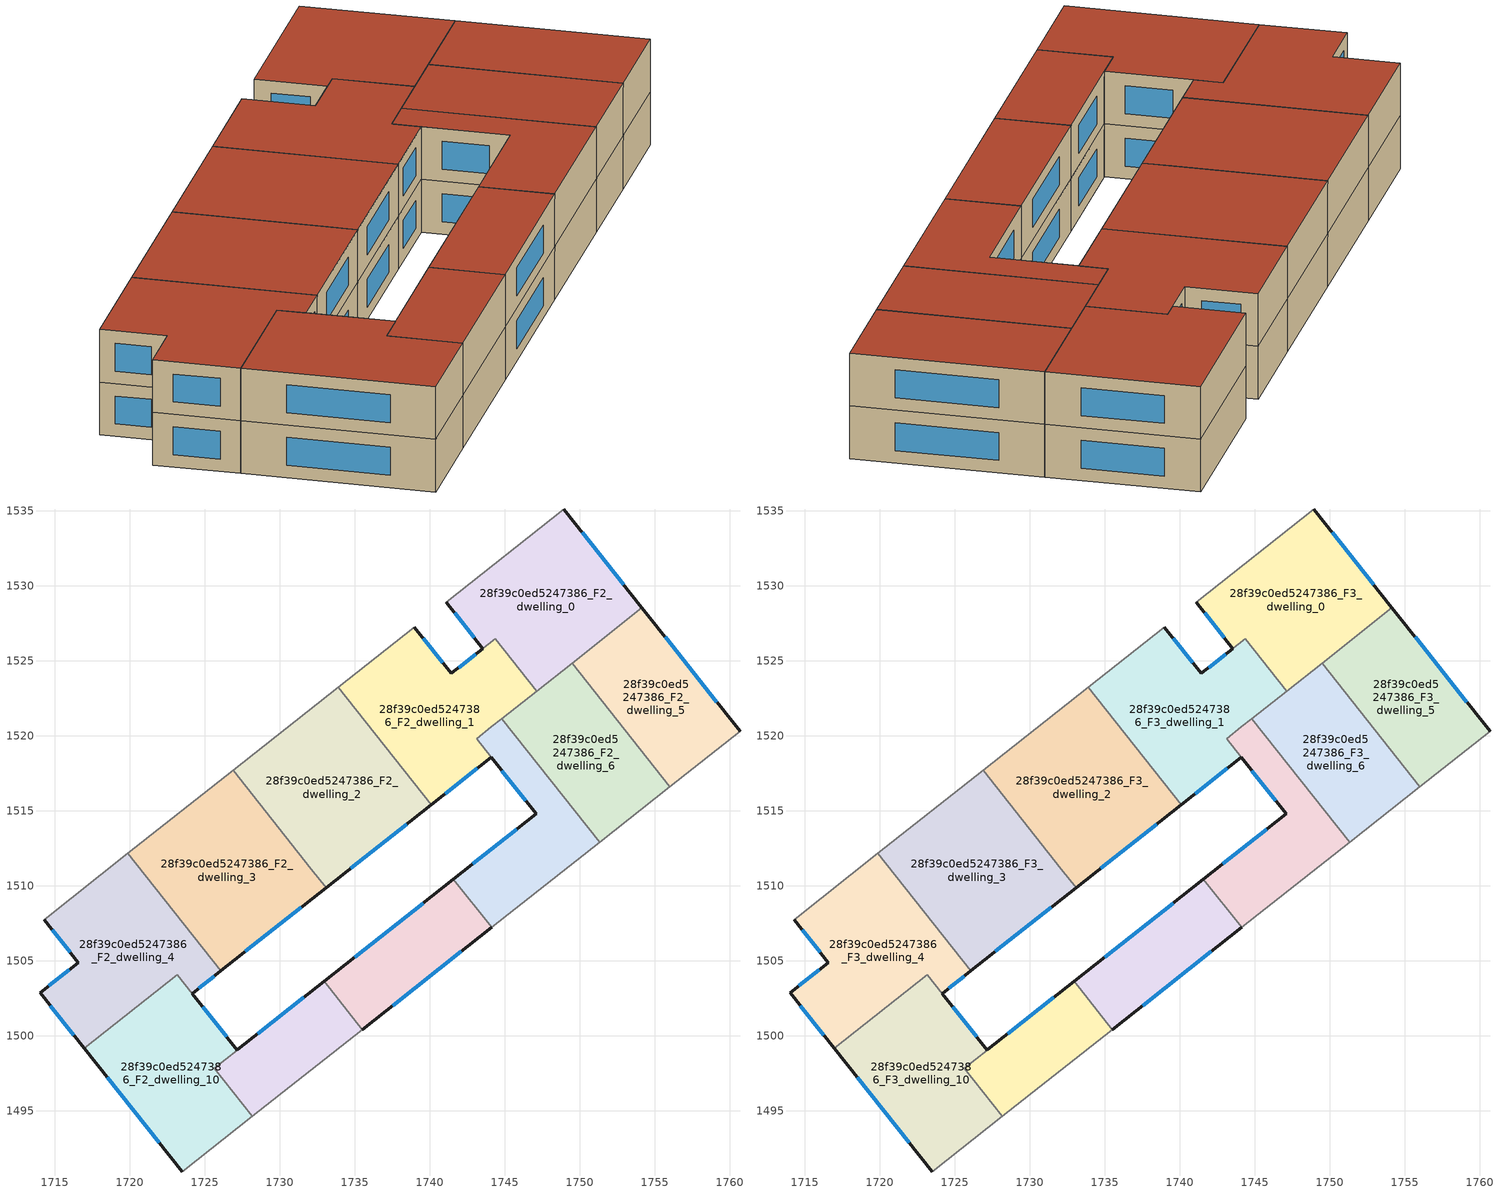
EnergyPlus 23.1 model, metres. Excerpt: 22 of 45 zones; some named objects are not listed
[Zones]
28f39c0ed5247386_F2_dwelling_0
 floor to 28f39c0ed5247386_F1_dwelling_0 (EU_floor_Construction): 1748.93,1535.11 1754.15,1528.53 1747.13,1522.98 1744.38,1526.46 1741.44,1524.16 1743.55,1525.82 1741.09,1528.92 z6
 wall outside (EU_wall_Construction): 1741.09,1528.92 1743.55,1525.82 1741.44,1524.16 / 1754.15,1528.53 1748.93,1535.11 z6:9
 wall adiabatic (EU_wall_Construction): 1748.93,1535.11 1741.09,1528.92 z6:9
 wall to 28f39c0ed5247386_F2_dwelling_1 (EU_wall_Construction): 1741.44,1524.16 1744.38,1526.46 1747.13,1522.98 z6:9
 wall to 28f39c0ed5247386_F2_dwelling_5 (EU_wall_Construction): 1749.49,1524.85 1754.15,1528.53 z6:9
 wall to 28f39c0ed5247386_F2_dwelling_6 (EU_wall_Construction): 1747.13,1522.98 1749.49,1524.85 z6:9
 window (EU_Window_Construction): 1741.67,1528.19 1742.97,1526.55 / 1752.92,1530.08 1750.15,1533.56 / 1743.05,1525.43 1741.94,1524.55 z6.7:8.3
28f39c0ed5247386_F2_dwelling_1
 floor to 28f39c0ed5247386_F1_dwelling_1 (EU_floor_Construction): 1744.38,1526.46 1747.13,1522.98 1744.1,1520.59 1743.12,1519.81 1744.1,1518.57 1740.1,1515.41 1733.91,1523.24 1738.98,1527.25 1741.44,1524.16 z6
 wall outside (EU_wall_Construction): 1741.44,1524.16 1738.98,1527.25 / 1740.1,1515.41 1744.1,1518.57 z6:9
 wall adiabatic (EU_wall_Construction): 1738.98,1527.25 1733.91,1523.24 z6:9
 wall to 28f39c0ed5247386_F2_dwelling_7 (EU_wall_Construction): 1744.1,1518.57 1743.12,1519.81 1744.1,1520.59 / 1744.11,1520.6 1744.81,1521.16 z6:9
 wall to 28f39c0ed5247386_F2_dwelling_2 (EU_wall_Construction): 1733.91,1523.24 1740.1,1515.41 z6:9
 wall to 28f39c0ed5247386_F2_dwelling_6 (EU_wall_Construction): 1744.81,1521.16 1747.13,1522.98 z6:9
 window (EU_Window_Construction): 1740.86,1524.89 1739.56,1526.52 / 1741.04,1516.15 1743.16,1517.83 z6.7:8.3
28f39c0ed5247386_F2_dwelling_10
 floor to 28f39c0ed5247386_F1_dwelling_10 (EU_floor_Construction): 1723.17,1504.06 1727.15,1499.05 1725.62,1497.84 1728.16,1494.62 1723.5,1490.94 1716.97,1499.16 z6
 wall outside (EU_wall_Construction): 1716.97,1499.16 1723.5,1490.94 / 1727.15,1499.05 1724.17,1502.82 z6:9
 wall adiabatic (EU_wall_Construction): 1723.5,1490.94 1728.16,1494.62 z6:9
 wall to 28f39c0ed5247386_F2_dwelling_4 (EU_wall_Construction): 1724.16,1502.82 1723.18,1504.06 / 1723.17,1504.06 1716.97,1499.16 z6:9
 wall to 28f39c0ed5247386_F2_dwelling_9 (EU_wall_Construction): 1728.16,1494.62 1725.62,1497.84 1727.15,1499.05 z6:9
 window (EU_Window_Construction): 1718.5,1497.23 1721.97,1492.87 / 1726.45,1499.94 1724.87,1501.93 z6.7:8.3
28f39c0ed5247386_F2_dwelling_2
 floor to 28f39c0ed5247386_F1_dwelling_2 (EU_floor_Construction): 1733.91,1523.24 1740.1,1515.41 1733.09,1509.87 1726.89,1517.7 z6
 wall outside (EU_wall_Construction): 1733.09,1509.87 1740.1,1515.41 z6:9
 wall adiabatic (EU_wall_Construction): 1733.91,1523.24 1726.89,1517.7 z6:9
 wall to 28f39c0ed5247386_F2_dwelling_3 (EU_wall_Construction): 1726.89,1517.7 1732.1,1511.12 / 1732.1,1511.11 1733.08,1509.87 z6:9
 window (EU_Window_Construction): 1734.73,1511.17 1738.45,1514.11 z6.7:8.3
28f39c0ed5247386_F2_dwelling_3
 floor to 28f39c0ed5247386_F1_dwelling_3 (EU_floor_Construction): 1726.89,1517.7 1733.08,1509.87 1726.07,1504.32 1719.88,1512.16 z6
 wall outside (EU_wall_Construction): 1726.07,1504.32 1733.08,1509.87 z6:9
 wall adiabatic (EU_wall_Construction): 1726.89,1517.7 1719.88,1512.16 z6:9
 wall to 28f39c0ed5247386_F2_dwelling_4 (EU_wall_Construction): 1719.88,1512.16 1726.07,1504.32 z6:9
 window (EU_Window_Construction): 1727.71,1505.63 1731.44,1508.57 z6.7:8.3
28f39c0ed5247386_F2_dwelling_4
 floor to 28f39c0ed5247386_F1_dwelling_4 (EU_floor_Construction): 1719.88,1512.16 1726.07,1504.32 1724.16,1502.82 1723.18,1504.06 1716.97,1499.16 1714.01,1502.88 1716.56,1504.89 1714.29,1507.75 z6
 wall outside (EU_wall_Construction): 1714.29,1507.75 1716.56,1504.89 1714.01,1502.88 1716.97,1499.16 / 1724.16,1502.82 1726.07,1504.32 z6:9
 wall adiabatic (EU_wall_Construction): 1719.88,1512.16 1714.29,1507.75 z6:9
 window (EU_Window_Construction): 1714.71,1502.01 1716.28,1500.03 / 1715.96,1504.42 1714.61,1503.35 / 1714.82,1507.08 1716.03,1505.56 / 1724.61,1503.17 1725.62,1503.97 z6.7:8.3
28f39c0ed5247386_F2_dwelling_5
 floor to 28f39c0ed5247386_F1_dwelling_5 (EU_floor_Construction): 1754.15,1528.53 1760.68,1520.31 1756,1516.61 1749.49,1524.85 z6
 wall outside (EU_wall_Construction): 1760.68,1520.31 1754.15,1528.53 z6:9
 wall adiabatic (EU_wall_Construction): 1756,1516.61 1760.68,1520.31 z6:9
 wall to 28f39c0ed5247386_F2_dwelling_6 (EU_wall_Construction): 1749.49,1524.85 1756,1516.61 z6:9
 window (EU_Window_Construction): 1759.15,1522.24 1755.69,1526.6 z6.7:8.3
28f39c0ed5247386_F2_dwelling_6
 floor to 28f39c0ed5247386_F1_dwelling_6 (EU_floor_Construction): 1749.49,1524.85 1756,1516.61 1751.32,1512.91 1744.81,1521.16 z6
 wall adiabatic (EU_wall_Construction): 1751.32,1512.91 1756,1516.61 z6:9
 wall to 28f39c0ed5247386_F2_dwelling_7 (EU_wall_Construction): 1744.81,1521.16 1751.32,1512.91 z6:9
28f39c0ed5247386_F2_dwelling_7
 floor to 28f39c0ed5247386_F1_dwelling_7 (EU_floor_Construction): 1744.81,1521.16 1751.32,1512.91 1744.13,1507.23 1741.58,1510.45 1747.09,1514.8 1743.12,1519.81 1744.1,1520.59 z6
 wall outside (EU_wall_Construction): 1744.1,1518.57 1747.09,1514.8 1741.58,1510.45 z6:9
 wall adiabatic (EU_wall_Construction): 1744.13,1507.23 1751.32,1512.91 z6:9
 wall to 28f39c0ed5247386_F2_dwelling_8 (EU_wall_Construction): 1741.58,1510.45 1744.13,1507.23 z6:9
 window (EU_Window_Construction): 1745.8,1513.78 1742.88,1511.48 / 1744.81,1517.68 1746.39,1515.69 z6.7:8.3
28f39c0ed5247386_F2_dwelling_8
 floor to 28f39c0ed5247386_F1_dwelling_8 (EU_floor_Construction): 1741.58,1510.45 1744.13,1507.23 1735.5,1500.42 1732.96,1503.64 z6
 wall outside (EU_wall_Construction): 1735.5,1500.42 1744.13,1507.23 / 1741.58,1510.45 1732.96,1503.64 z6:9
 wall to 28f39c0ed5247386_F2_dwelling_9 (EU_wall_Construction): 1732.96,1503.64 1735.5,1500.42 z6:9
 window (EU_Window_Construction): 1737.53,1502.02 1742.1,1505.63 / 1739.56,1508.85 1734.98,1505.24 z6.7:8.3
28f39c0ed5247386_F2_dwelling_9
 floor to 28f39c0ed5247386_F1_dwelling_9 (EU_floor_Construction): 1732.96,1503.64 1735.5,1500.42 1728.16,1494.62 1725.62,1497.84 z6
 wall outside (EU_wall_Construction): 1732.96,1503.64 1727.16,1499.06 z6:9
 wall adiabatic (EU_wall_Construction): 1728.16,1494.62 1735.5,1500.42 z6:9
 window (EU_Window_Construction): 1731.6,1502.57 1728.52,1500.13 z6.7:8.3
28f39c0ed5247386_F3_dwelling_0
 floor to 28f39c0ed5247386_F2_dwelling_0 (EU_floor_Construction): 1748.93,1535.11 1754.15,1528.53 1747.13,1522.98 1744.38,1526.46 1741.44,1524.16 1743.55,1525.82 1741.09,1528.92 z9
 wall outside (EU_wall_Construction): 1741.09,1528.92 1743.55,1525.82 1741.44,1524.16 / 1754.15,1528.53 1748.93,1535.11 z9:12
 wall adiabatic (EU_wall_Construction): 1748.93,1535.11 1741.09,1528.92 z9:12
 wall to 28f39c0ed5247386_F3_dwelling_1 (EU_wall_Construction): 1741.44,1524.16 1744.38,1526.46 1747.13,1522.98 z9:12
 wall to 28f39c0ed5247386_F3_dwelling_5 (EU_wall_Construction): 1749.49,1524.85 1754.15,1528.53 z9:12
 wall to 28f39c0ed5247386_F3_dwelling_6 (EU_wall_Construction): 1747.13,1522.98 1749.49,1524.85 z9:12
 window (EU_Window_Construction): 1741.67,1528.19 1742.97,1526.55 / 1752.92,1530.08 1750.15,1533.56 / 1743.05,1525.43 1741.94,1524.55 z9.7:11.3
 roof outside (EU_roof_Construction): 1754.15,1528.53 1748.93,1535.11 1741.09,1528.92 1743.55,1525.82 1741.44,1524.16 1744.38,1526.46 1747.13,1522.98 z12
28f39c0ed5247386_F3_dwelling_1
 floor to 28f39c0ed5247386_F2_dwelling_1 (EU_floor_Construction): 1744.38,1526.46 1747.13,1522.98 1744.1,1520.59 1743.12,1519.81 1744.1,1518.57 1740.1,1515.41 1733.91,1523.24 1738.98,1527.25 1741.44,1524.16 z9
 wall outside (EU_wall_Construction): 1741.44,1524.16 1738.98,1527.25 / 1740.1,1515.41 1744.1,1518.57 z9:12
 wall adiabatic (EU_wall_Construction): 1738.98,1527.25 1733.91,1523.24 z9:12
 wall to 28f39c0ed5247386_F3_dwelling_7 (EU_wall_Construction): 1744.1,1518.57 1743.12,1519.81 1744.1,1520.59 / 1744.11,1520.6 1744.81,1521.16 z9:12
 wall to 28f39c0ed5247386_F3_dwelling_2 (EU_wall_Construction): 1733.91,1523.24 1740.1,1515.41 z9:12
 wall to 28f39c0ed5247386_F3_dwelling_6 (EU_wall_Construction): 1744.81,1521.16 1747.13,1522.98 z9:12
 window (EU_Window_Construction): 1740.86,1524.89 1739.56,1526.52 / 1741.04,1516.15 1743.16,1517.83 z9.7:11.3
 roof outside (EU_roof_Construction): 1744.1,1518.57 1743.12,1519.81 1744.1,1520.59 1747.13,1522.98 1744.38,1526.46 1741.44,1524.16 1738.98,1527.25 1733.91,1523.24 1740.1,1515.41 z12
28f39c0ed5247386_F3_dwelling_10
 floor to 28f39c0ed5247386_F2_dwelling_10 (EU_floor_Construction): 1723.17,1504.06 1727.15,1499.05 1725.62,1497.84 1728.16,1494.62 1723.5,1490.94 1716.97,1499.16 z9
 wall outside (EU_wall_Construction): 1716.97,1499.16 1723.5,1490.94 / 1727.15,1499.05 1724.17,1502.82 z9:12
 wall adiabatic (EU_wall_Construction): 1723.5,1490.94 1728.16,1494.62 z9:12
 wall to 28f39c0ed5247386_F3_dwelling_4 (EU_wall_Construction): 1724.16,1502.82 1723.18,1504.06 / 1723.17,1504.06 1716.97,1499.16 z9:12
 wall to 28f39c0ed5247386_F3_dwelling_9 (EU_wall_Construction): 1728.16,1494.62 1725.62,1497.84 1727.15,1499.05 z9:12
 window (EU_Window_Construction): 1718.5,1497.23 1721.97,1492.87 / 1726.45,1499.94 1724.87,1501.93 z9.7:11.3
 roof outside (EU_roof_Construction): 1728.16,1494.62 1725.62,1497.84 1727.15,1499.05 1723.18,1504.06 1716.97,1499.16 1723.5,1490.94 z12
28f39c0ed5247386_F3_dwelling_2
 floor to 28f39c0ed5247386_F2_dwelling_2 (EU_floor_Construction): 1733.91,1523.24 1740.1,1515.41 1733.09,1509.87 1726.89,1517.7 z9
 wall outside (EU_wall_Construction): 1733.09,1509.87 1740.1,1515.41 z9:12
 wall adiabatic (EU_wall_Construction): 1733.91,1523.24 1726.89,1517.7 z9:12
 wall to 28f39c0ed5247386_F3_dwelling_3 (EU_wall_Construction): 1726.89,1517.7 1732.1,1511.12 / 1732.1,1511.11 1733.08,1509.87 z9:12
 window (EU_Window_Construction): 1734.73,1511.17 1738.45,1514.11 z9.7:11.3
 roof outside (EU_roof_Construction): 1740.1,1515.41 1733.91,1523.24 1726.89,1517.7 1733.08,1509.87 z12
28f39c0ed5247386_F3_dwelling_3
 floor to 28f39c0ed5247386_F2_dwelling_3 (EU_floor_Construction): 1726.89,1517.7 1733.08,1509.87 1726.07,1504.32 1719.88,1512.16 z9
 wall outside (EU_wall_Construction): 1726.07,1504.32 1733.08,1509.87 z9:12
 wall adiabatic (EU_wall_Construction): 1726.89,1517.7 1719.88,1512.16 z9:12
 wall to 28f39c0ed5247386_F3_dwelling_4 (EU_wall_Construction): 1719.88,1512.16 1726.07,1504.32 z9:12
 window (EU_Window_Construction): 1727.71,1505.63 1731.44,1508.57 z9.7:11.3
 roof outside (EU_roof_Construction): 1733.08,1509.87 1726.89,1517.7 1719.88,1512.16 1726.07,1504.32 z12
28f39c0ed5247386_F3_dwelling_4
 floor to 28f39c0ed5247386_F2_dwelling_4 (EU_floor_Construction): 1719.88,1512.16 1726.07,1504.32 1724.16,1502.82 1723.18,1504.06 1716.97,1499.16 1714.01,1502.88 1716.56,1504.89 1714.29,1507.75 z9
 wall outside (EU_wall_Construction): 1714.29,1507.75 1716.56,1504.89 1714.01,1502.88 1716.97,1499.16 / 1724.16,1502.82 1726.07,1504.32 z9:12
 wall adiabatic (EU_wall_Construction): 1719.88,1512.16 1714.29,1507.75 z9:12
 window (EU_Window_Construction): 1714.71,1502.01 1716.28,1500.03 / 1715.96,1504.42 1714.61,1503.35 / 1714.82,1507.08 1716.03,1505.56 / 1724.61,1503.17 1725.62,1503.97 z9.7:11.3
 roof outside (EU_roof_Construction): 1724.16,1502.82 1726.07,1504.32 1719.88,1512.16 1714.29,1507.75 1716.56,1504.89 1714.01,1502.88 1716.97,1499.16 1723.18,1504.06 z12
28f39c0ed5247386_F3_dwelling_5
 floor to 28f39c0ed5247386_F2_dwelling_5 (EU_floor_Construction): 1754.15,1528.53 1760.68,1520.31 1756,1516.61 1749.49,1524.85 z9
 wall outside (EU_wall_Construction): 1760.68,1520.31 1754.15,1528.53 z9:12
 wall adiabatic (EU_wall_Construction): 1756,1516.61 1760.68,1520.31 z9:12
 wall to 28f39c0ed5247386_F3_dwelling_6 (EU_wall_Construction): 1749.49,1524.85 1756,1516.61 z9:12
 window (EU_Window_Construction): 1759.15,1522.24 1755.69,1526.6 z9.7:11.3
 roof outside (EU_roof_Construction): 1760.68,1520.31 1754.15,1528.53 1749.49,1524.85 1756,1516.61 z12
28f39c0ed5247386_F3_dwelling_6
 floor to 28f39c0ed5247386_F2_dwelling_6 (EU_floor_Construction): 1749.49,1524.85 1756,1516.61 1751.32,1512.91 1744.81,1521.16 z9
 wall adiabatic (EU_wall_Construction): 1751.32,1512.91 1756,1516.61 z9:12
 wall to 28f39c0ed5247386_F3_dwelling_7 (EU_wall_Construction): 1744.81,1521.16 1751.32,1512.91 z9:12
 roof outside (EU_roof_Construction): 1756,1516.61 1749.49,1524.85 1744.81,1521.16 1751.32,1512.91 z12
28f39c0ed5247386_F3_dwelling_7
 floor to 28f39c0ed5247386_F2_dwelling_7 (EU_floor_Construction): 1744.81,1521.16 1751.32,1512.91 1744.13,1507.23 1741.58,1510.45 1747.09,1514.8 1743.12,1519.81 1744.1,1520.59 z9
 wall outside (EU_wall_Construction): 1744.1,1518.57 1747.09,1514.8 1741.58,1510.45 z9:12
 wall adiabatic (EU_wall_Construction): 1744.13,1507.23 1751.32,1512.91 z9:12
 wall to 28f39c0ed5247386_F3_dwelling_8 (EU_wall_Construction): 1741.58,1510.45 1744.13,1507.23 z9:12
 window (EU_Window_Construction): 1745.8,1513.78 1742.88,1511.48 / 1744.81,1517.68 1746.39,1515.69 z9.7:11.3
 roof outside (EU_roof_Construction): 1751.32,1512.91 1744.81,1521.16 1744.11,1520.6 1743.12,1519.81 1747.09,1514.8 1741.58,1510.45 1744.13,1507.23 z12
28f39c0ed5247386_F3_dwelling_8
 floor to 28f39c0ed5247386_F2_dwelling_8 (EU_floor_Construction): 1741.58,1510.45 1744.13,1507.23 1735.5,1500.42 1732.96,1503.64 z9
 wall outside (EU_wall_Construction): 1735.5,1500.42 1744.13,1507.23 / 1741.58,1510.45 1732.96,1503.64 z9:12
 wall to 28f39c0ed5247386_F3_dwelling_9 (EU_wall_Construction): 1732.96,1503.64 1735.5,1500.42 z9:12
 window (EU_Window_Construction): 1737.53,1502.02 1742.1,1505.63 / 1739.56,1508.85 1734.98,1505.24 z9.7:11.3
 roof outside (EU_roof_Construction): 1744.13,1507.23 1741.58,1510.45 1732.96,1503.64 1735.5,1500.42 z12
28f39c0ed5247386_F3_dwelling_9
 floor to 28f39c0ed5247386_F2_dwelling_9 (EU_floor_Construction): 1732.96,1503.64 1735.5,1500.42 1728.16,1494.62 1725.62,1497.84 z9
 wall outside (EU_wall_Construction): 1732.96,1503.64 1727.16,1499.06 z9:12
 wall adiabatic (EU_wall_Construction): 1728.16,1494.62 1735.5,1500.42 z9:12
 window (EU_Window_Construction): 1731.6,1502.57 1728.52,1500.13 z9.7:11.3
 roof outside (EU_roof_Construction): 1735.5,1500.42 1732.96,1503.64 1725.62,1497.84 1728.16,1494.62 z12
[Building]
EU S2 Campaign: North Axis=0; Terrain=City; Solar Distribution=FullExterior
[Site:Location]
Budapest.Ferenc.Liszt.Intl.AP: Latitude=47.437; Longitude=19.256; Time Zone=1; Elevation=185
[SizingPeriod:WeatherFileDays]
AnnualSizingPeriod: Begin Month=1; Begin Day of Month=1; End Month=12; End Day of Month=31; Day of Week for Start Day=Monday; Use Weather File Daylight Saving Period=No; Use Weather File Rain and Snow Indicators=No
[MATERIAL]
EU_InternalMass_Material: Roughness=MediumRough; Thickness=0.1; Conductivity=1; Density=1800; Specific Heat=900; Thermal Absorptance=0.9; Solar Absorptance=0.7; Visible Absorptance=0.7
[MATERIAL:NOMASS] Roughness=MediumRough; Thermal Absorptance=0.9; Solar Absorptance=0.7; Visible Absorptance=0.7
Name | Thermal Resistance
EU_wall_NoMass | 0.832559
EU_roof_NoMass | 1.39638
EU_floor_NoMass | 0.872794
[WINDOWMATERIAL:SIMPLEGLAZINGSYSTEM]
EU_Window_SimpleGlazing: UFactor=2.79869; Solar Heat Gain Coefficient=0.75; Visible Transmittance=0.75
[CONSTRUCTION]
EU_wall_Construction: EU_wall_NoMass
EU_roof_Construction: EU_roof_NoMass
EU_floor_Construction: EU_floor_NoMass
EU_Window_Construction: EU_Window_SimpleGlazing
EU_InternalMass_Construction: EU_InternalMass_Material
[ZONE] Type=1; Multiplier=1; Ceiling Height=autocalculate; Floor Area=autocalculate; Part of Total Floor Area=Yes
Name | Volume
28f39c0ed5247386_F2_dwelling_0; 28f39c0ed5247386_F3_dwelling_0 | 237.752
28f39c0ed5247386_F2_dwelling_1; 28f39c0ed5247386_F3_dwelling_1 | 237.028
28f39c0ed5247386_F2_dwelling_10; 28f39c0ed5247386_F3_dwelling_10 | 224.947
28f39c0ed5247386_F2_dwelling_2; 28f39c0ed5247386_F3_dwelling_2 | 267.759
28f39c0ed5247386_F2_dwelling_3; 28f39c0ed5247386_F3_dwelling_3 | 267.827
28f39c0ed5247386_F2_dwelling_4; 28f39c0ed5247386_F3_dwelling_4 | 236.837
28f39c0ed5247386_F2_dwelling_5; 28f39c0ed5247386_F3_dwelling_5 | 187.764
28f39c0ed5247386_F2_dwelling_6; 28f39c0ed5247386_F3_dwelling_6 | 187.7
28f39c0ed5247386_F2_dwelling_7; 28f39c0ed5247386_F3_dwelling_7 | 154.374
28f39c0ed5247386_F2_dwelling_8; 28f39c0ed5247386_F3_dwelling_8 | 135.409
28f39c0ed5247386_F2_dwelling_9; 28f39c0ed5247386_F3_dwelling_9 | 115.105
[INTERNALMASS] Construction=EU_InternalMass_Construction
Name | Zone or ZoneList | Surface Area
28f39c0ed5247386_F2_dwelling_0_EU_InternalMass | 28f39c0ed5247386_F2_dwelling_0 | 79.2555
28f39c0ed5247386_F2_dwelling_1_EU_InternalMass | 28f39c0ed5247386_F2_dwelling_1 | 79.0077
28f39c0ed5247386_F2_dwelling_2_EU_InternalMass | 28f39c0ed5247386_F2_dwelling_2 | 89.2789
28f39c0ed5247386_F2_dwelling_3_EU_InternalMass | 28f39c0ed5247386_F2_dwelling_3 | 89.2784
28f39c0ed5247386_F2_dwelling_4_EU_InternalMass | 28f39c0ed5247386_F2_dwelling_4 | 78.9445
28f39c0ed5247386_F2_dwelling_5_EU_InternalMass | 28f39c0ed5247386_F2_dwelling_5 | 62.5881
28f39c0ed5247386_F2_dwelling_6_EU_InternalMass | 28f39c0ed5247386_F2_dwelling_6 | 62.5668
28f39c0ed5247386_F2_dwelling_7_EU_InternalMass | 28f39c0ed5247386_F2_dwelling_7 | 51.4585
28f39c0ed5247386_F2_dwelling_8_EU_InternalMass | 28f39c0ed5247386_F2_dwelling_8 | 45.1361
28f39c0ed5247386_F2_dwelling_9_EU_InternalMass | 28f39c0ed5247386_F2_dwelling_9 | 38.3924
28f39c0ed5247386_F2_dwelling_10_EU_InternalMass | 28f39c0ed5247386_F2_dwelling_10 | 74.9993
28f39c0ed5247386_F3_dwelling_0_EU_InternalMass | 28f39c0ed5247386_F3_dwelling_0 | 79.2555
28f39c0ed5247386_F3_dwelling_1_EU_InternalMass | 28f39c0ed5247386_F3_dwelling_1 | 79.0077
28f39c0ed5247386_F3_dwelling_2_EU_InternalMass | 28f39c0ed5247386_F3_dwelling_2 | 89.2789
28f39c0ed5247386_F3_dwelling_3_EU_InternalMass | 28f39c0ed5247386_F3_dwelling_3 | 89.2784
28f39c0ed5247386_F3_dwelling_4_EU_InternalMass | 28f39c0ed5247386_F3_dwelling_4 | 78.9445
28f39c0ed5247386_F3_dwelling_5_EU_InternalMass | 28f39c0ed5247386_F3_dwelling_5 | 62.5881
28f39c0ed5247386_F3_dwelling_6_EU_InternalMass | 28f39c0ed5247386_F3_dwelling_6 | 62.5668
28f39c0ed5247386_F3_dwelling_7_EU_InternalMass | 28f39c0ed5247386_F3_dwelling_7 | 51.4585
28f39c0ed5247386_F3_dwelling_8_EU_InternalMass | 28f39c0ed5247386_F3_dwelling_8 | 45.1361
28f39c0ed5247386_F3_dwelling_9_EU_InternalMass | 28f39c0ed5247386_F3_dwelling_9 | 38.3924
28f39c0ed5247386_F3_dwelling_10_EU_InternalMass | 28f39c0ed5247386_F3_dwelling_10 | 74.9993
[OTHEREQUIPMENT] Fuel Type=Electricity; Design Level Calculation Method=Watts/Area; Power per Zone Floor Area=1; Fraction Latent=0; Fraction Radiant=0; Fraction Lost=0; Carbon Dioxide Generation Rate=0; EndUse Subcategory=EU_Step8_InternalGains
Name | Zone or ZoneList or Space or SpaceList | Schedule
EU_Step8_InternalGain_28f39c0ed5247386_F2_dwelling_0_f000 | 28f39c0ed5247386_F2_dwelling_0 | EU_Step8_GainSchedule_28f39c0ed5247386_F2_dwelling_0_f000
EU_Step8_InternalGain_28f39c0ed5247386_F2_dwelling_1_f000 | 28f39c0ed5247386_F2_dwelling_1 | EU_Step8_GainSchedule_28f39c0ed5247386_F2_dwelling_1_f000
EU_Step8_InternalGain_28f39c0ed5247386_F2_dwelling_2_f000 | 28f39c0ed5247386_F2_dwelling_2 | EU_Step8_GainSchedule_28f39c0ed5247386_F2_dwelling_2_f000
EU_Step8_InternalGain_28f39c0ed5247386_F2_dwelling_3_f000 | 28f39c0ed5247386_F2_dwelling_3 | EU_Step8_GainSchedule_28f39c0ed5247386_F2_dwelling_3_f000
EU_Step8_InternalGain_28f39c0ed5247386_F2_dwelling_4_f000 | 28f39c0ed5247386_F2_dwelling_4 | EU_Step8_GainSchedule_28f39c0ed5247386_F2_dwelling_4_f000
EU_Step8_InternalGain_28f39c0ed5247386_F2_dwelling_5_f000 | 28f39c0ed5247386_F2_dwelling_5 | EU_Step8_GainSchedule_28f39c0ed5247386_F2_dwelling_5_f000
EU_Step8_InternalGain_28f39c0ed5247386_F2_dwelling_6_f000 | 28f39c0ed5247386_F2_dwelling_6 | EU_Step8_GainSchedule_28f39c0ed5247386_F2_dwelling_6_f000
EU_Step8_InternalGain_28f39c0ed5247386_F2_dwelling_7_f000 | 28f39c0ed5247386_F2_dwelling_7 | EU_Step8_GainSchedule_28f39c0ed5247386_F2_dwelling_7_f000
EU_Step8_InternalGain_28f39c0ed5247386_F2_dwelling_8_f000 | 28f39c0ed5247386_F2_dwelling_8 | EU_Step8_GainSchedule_28f39c0ed5247386_F2_dwelling_8_f000
EU_Step8_InternalGain_28f39c0ed5247386_F2_dwelling_9_f000 | 28f39c0ed5247386_F2_dwelling_9 | EU_Step8_GainSchedule_28f39c0ed5247386_F2_dwelling_9_f000
EU_Step8_InternalGain_28f39c0ed5247386_F2_dwelling_10_f000 | 28f39c0ed5247386_F2_dwelling_10 | EU_Step8_GainSchedule_28f39c0ed5247386_F2_dwelling_10_f000
EU_Step8_InternalGain_28f39c0ed5247386_F3_dwelling_0_f000 | 28f39c0ed5247386_F3_dwelling_0 | EU_Step8_GainSchedule_28f39c0ed5247386_F3_dwelling_0_f000
EU_Step8_InternalGain_28f39c0ed5247386_F3_dwelling_1_f000 | 28f39c0ed5247386_F3_dwelling_1 | EU_Step8_GainSchedule_28f39c0ed5247386_F3_dwelling_1_f000
EU_Step8_InternalGain_28f39c0ed5247386_F3_dwelling_2_f000 | 28f39c0ed5247386_F3_dwelling_2 | EU_Step8_GainSchedule_28f39c0ed5247386_F3_dwelling_2_f000
EU_Step8_InternalGain_28f39c0ed5247386_F3_dwelling_3_f000 | 28f39c0ed5247386_F3_dwelling_3 | EU_Step8_GainSchedule_28f39c0ed5247386_F3_dwelling_3_f000
EU_Step8_InternalGain_28f39c0ed5247386_F3_dwelling_4_f000 | 28f39c0ed5247386_F3_dwelling_4 | EU_Step8_GainSchedule_28f39c0ed5247386_F3_dwelling_4_f000
EU_Step8_InternalGain_28f39c0ed5247386_F3_dwelling_5_f000 | 28f39c0ed5247386_F3_dwelling_5 | EU_Step8_GainSchedule_28f39c0ed5247386_F3_dwelling_5_f000
EU_Step8_InternalGain_28f39c0ed5247386_F3_dwelling_6_f000 | 28f39c0ed5247386_F3_dwelling_6 | EU_Step8_GainSchedule_28f39c0ed5247386_F3_dwelling_6_f000
EU_Step8_InternalGain_28f39c0ed5247386_F3_dwelling_7_f000 | 28f39c0ed5247386_F3_dwelling_7 | EU_Step8_GainSchedule_28f39c0ed5247386_F3_dwelling_7_f000
EU_Step8_InternalGain_28f39c0ed5247386_F3_dwelling_8_f000 | 28f39c0ed5247386_F3_dwelling_8 | EU_Step8_GainSchedule_28f39c0ed5247386_F3_dwelling_8_f000
EU_Step8_InternalGain_28f39c0ed5247386_F3_dwelling_9_f000 | 28f39c0ed5247386_F3_dwelling_9 | EU_Step8_GainSchedule_28f39c0ed5247386_F3_dwelling_9_f000
EU_Step8_InternalGain_28f39c0ed5247386_F3_dwelling_10_f000 | 28f39c0ed5247386_F3_dwelling_10 | EU_Step8_GainSchedule_28f39c0ed5247386_F3_dwelling_10_f000
[ZONEVENTILATION:DESIGNFLOWRATE] Schedule=EU_AlwaysOn; Design Flow Rate Calculation Method=AirChanges/Hour; Air Changes per Hour=0.475469; Ventilation Type=Natural; Fan Pressure Rise=0; Fan Total Efficiency=1; Constant Term Coefficient=1; Temperature Term Coefficient=0; Velocity Term Coefficient=0; Velocity Squared Term Coefficient=0; Minimum Indoor Temperature=-100; Maximum Indoor Temperature=100; Delta Temperature=-100; Minimum Outdoor Temperature=-100; Maximum Outdoor Temperature=100; Maximum Wind Speed=40
Name | Zone or ZoneList or Space or SpaceList
EU_ConstantAir_28f39c0ed5247386_F2_dwelling_0 | 28f39c0ed5247386_F2_dwelling_0
EU_ConstantAir_28f39c0ed5247386_F2_dwelling_1 | 28f39c0ed5247386_F2_dwelling_1
EU_ConstantAir_28f39c0ed5247386_F2_dwelling_2 | 28f39c0ed5247386_F2_dwelling_2
EU_ConstantAir_28f39c0ed5247386_F2_dwelling_3 | 28f39c0ed5247386_F2_dwelling_3
EU_ConstantAir_28f39c0ed5247386_F2_dwelling_4 | 28f39c0ed5247386_F2_dwelling_4
EU_ConstantAir_28f39c0ed5247386_F2_dwelling_5 | 28f39c0ed5247386_F2_dwelling_5
EU_ConstantAir_28f39c0ed5247386_F2_dwelling_6 | 28f39c0ed5247386_F2_dwelling_6
EU_ConstantAir_28f39c0ed5247386_F2_dwelling_7 | 28f39c0ed5247386_F2_dwelling_7
EU_ConstantAir_28f39c0ed5247386_F2_dwelling_8 | 28f39c0ed5247386_F2_dwelling_8
EU_ConstantAir_28f39c0ed5247386_F2_dwelling_9 | 28f39c0ed5247386_F2_dwelling_9
EU_ConstantAir_28f39c0ed5247386_F2_dwelling_10 | 28f39c0ed5247386_F2_dwelling_10
EU_ConstantAir_28f39c0ed5247386_F3_dwelling_0 | 28f39c0ed5247386_F3_dwelling_0
EU_ConstantAir_28f39c0ed5247386_F3_dwelling_1 | 28f39c0ed5247386_F3_dwelling_1
EU_ConstantAir_28f39c0ed5247386_F3_dwelling_2 | 28f39c0ed5247386_F3_dwelling_2
EU_ConstantAir_28f39c0ed5247386_F3_dwelling_3 | 28f39c0ed5247386_F3_dwelling_3
EU_ConstantAir_28f39c0ed5247386_F3_dwelling_4 | 28f39c0ed5247386_F3_dwelling_4
EU_ConstantAir_28f39c0ed5247386_F3_dwelling_5 | 28f39c0ed5247386_F3_dwelling_5
EU_ConstantAir_28f39c0ed5247386_F3_dwelling_6 | 28f39c0ed5247386_F3_dwelling_6
EU_ConstantAir_28f39c0ed5247386_F3_dwelling_7 | 28f39c0ed5247386_F3_dwelling_7
EU_ConstantAir_28f39c0ed5247386_F3_dwelling_8 | 28f39c0ed5247386_F3_dwelling_8
EU_ConstantAir_28f39c0ed5247386_F3_dwelling_9 | 28f39c0ed5247386_F3_dwelling_9
EU_ConstantAir_28f39c0ed5247386_F3_dwelling_10 | 28f39c0ed5247386_F3_dwelling_10
[HVACTEMPLATE:ZONE:IDEALLOADSAIRSYSTEM] System Availability Schedule=EU_AlwaysOn; Maximum Heating Supply Air Temperature=50; Minimum Cooling Supply Air Temperature=13; Maximum Heating Supply Air Humidity Ratio=0.0156; Minimum Cooling Supply Air Humidity Ratio=0.0077; Heating Limit=NoLimit; Cooling Limit=NoLimit; Heating Availability Schedule=EU_AlwaysOn; Cooling Availability Schedule=EU_CoolingOff; Dehumidification Control Type=ConstantSensibleHeatRatio; Cooling Sensible Heat Ratio=0.7; Dehumidification Setpoint=60; Humidification Control Type=None; Humidification Setpoint=30; Outdoor Air Method=None; Outdoor Air Flow Rate per Person=0.00944; Outdoor Air Flow Rate per Zone Floor Area=0; Outdoor Air Flow Rate per Zone=0; Demand Controlled Ventilation Type=None; Outdoor Air Economizer Type=NoEconomizer; Heat Recovery Type=None; Sensible Heat Recovery Effectiveness=0.7; Latent Heat Recovery Effectiveness=0.65
Name | Template Thermostat
28f39c0ed5247386_F2_dwelling_0 | EU_HeatOnly_28f39c0ed5247386_F2_dwelling_0
28f39c0ed5247386_F2_dwelling_1 | EU_HeatOnly_28f39c0ed5247386_F2_dwelling_1
28f39c0ed5247386_F2_dwelling_2 | EU_HeatOnly_28f39c0ed5247386_F2_dwelling_2
28f39c0ed5247386_F2_dwelling_3 | EU_HeatOnly_28f39c0ed5247386_F2_dwelling_3
28f39c0ed5247386_F2_dwelling_4 | EU_HeatOnly_28f39c0ed5247386_F2_dwelling_4
28f39c0ed5247386_F2_dwelling_5 | EU_HeatOnly_28f39c0ed5247386_F2_dwelling_5
28f39c0ed5247386_F2_dwelling_6 | EU_HeatOnly_28f39c0ed5247386_F2_dwelling_6
28f39c0ed5247386_F2_dwelling_7 | EU_HeatOnly_28f39c0ed5247386_F2_dwelling_7
28f39c0ed5247386_F2_dwelling_8 | EU_HeatOnly_28f39c0ed5247386_F2_dwelling_8
28f39c0ed5247386_F2_dwelling_9 | EU_HeatOnly_28f39c0ed5247386_F2_dwelling_9
28f39c0ed5247386_F2_dwelling_10 | EU_HeatOnly_28f39c0ed5247386_F2_dwelling_10
28f39c0ed5247386_F3_dwelling_0 | EU_HeatOnly_28f39c0ed5247386_F3_dwelling_0
28f39c0ed5247386_F3_dwelling_1 | EU_HeatOnly_28f39c0ed5247386_F3_dwelling_1
28f39c0ed5247386_F3_dwelling_2 | EU_HeatOnly_28f39c0ed5247386_F3_dwelling_2
28f39c0ed5247386_F3_dwelling_3 | EU_HeatOnly_28f39c0ed5247386_F3_dwelling_3
28f39c0ed5247386_F3_dwelling_4 | EU_HeatOnly_28f39c0ed5247386_F3_dwelling_4
28f39c0ed5247386_F3_dwelling_5 | EU_HeatOnly_28f39c0ed5247386_F3_dwelling_5
28f39c0ed5247386_F3_dwelling_6 | EU_HeatOnly_28f39c0ed5247386_F3_dwelling_6
28f39c0ed5247386_F3_dwelling_7 | EU_HeatOnly_28f39c0ed5247386_F3_dwelling_7
28f39c0ed5247386_F3_dwelling_8 | EU_HeatOnly_28f39c0ed5247386_F3_dwelling_8
28f39c0ed5247386_F3_dwelling_9 | EU_HeatOnly_28f39c0ed5247386_F3_dwelling_9
28f39c0ed5247386_F3_dwelling_10 | EU_HeatOnly_28f39c0ed5247386_F3_dwelling_10
[SIZING:ZONE] Zone Cooling Design Supply Air Temperature Input Method=SupplyAirTemperature; Zone Cooling Design Supply Air Temperature=13; Zone Heating Design Supply Air Temperature Input Method=SupplyAirTemperature; Zone Heating Design Supply Air Temperature=50; Zone Cooling Design Supply Air Humidity Ratio=0.008; Zone Heating Design Supply Air Humidity Ratio=0.008; Cooling Design Air Flow Method=DesignDay; Cooling Design Air Flow Rate=0; Cooling Minimum Air Flow per Zone Floor Area=0.000762; Cooling Minimum Air Flow=0; Cooling Minimum Air Flow Fraction=0.2; Heating Design Air Flow Method=DesignDay; Heating Design Air Flow Rate=0; Heating Maximum Air Flow per Zone Floor Area=0.002032; Heating Maximum Air Flow=0.141576; Heating Maximum Air Flow Fraction=0.3; Account for Dedicated Outdoor Air System=No; Dedicated Outdoor Air System Control Strategy=NeutralSupplyAir; Dedicated Outdoor Air Low Setpoint Temperature for Design=autosize; Dedicated Outdoor Air High Setpoint Temperature for Design=autosize; Zone Load Sizing Method=Sensible Load Only No Latent Load; Zone Latent Cooling Design Supply Air Humidity Ratio Input Method=HumidityRatioDifference; Zone Cooling Design Supply Air Humidity Ratio Difference=0.005; Zone Latent Heating Design Supply Air Humidity Ratio Input Method=HumidityRatioDifference; Zone Humidification Design Supply Air Humidity Ratio Difference=0.005
28f39c0ed5247386_F2_dwelling_0; 28f39c0ed5247386_F2_dwelling_1; 28f39c0ed5247386_F2_dwelling_2; 28f39c0ed5247386_F2_dwelling_3; 28f39c0ed5247386_F2_dwelling_4; 28f39c0ed5247386_F2_dwelling_5; 28f39c0ed5247386_F2_dwelling_6; 28f39c0ed5247386_F2_dwelling_7; 28f39c0ed5247386_F2_dwelling_8; 28f39c0ed5247386_F2_dwelling_9; 28f39c0ed5247386_F2_dwelling_10; 28f39c0ed5247386_F3_dwelling_0; 28f39c0ed5247386_F3_dwelling_1; 28f39c0ed5247386_F3_dwelling_2; 28f39c0ed5247386_F3_dwelling_3; 28f39c0ed5247386_F3_dwelling_4; 28f39c0ed5247386_F3_dwelling_5; 28f39c0ed5247386_F3_dwelling_6; 28f39c0ed5247386_F3_dwelling_7; 28f39c0ed5247386_F3_dwelling_8; 28f39c0ed5247386_F3_dwelling_9; 28f39c0ed5247386_F3_dwelling_10
[SCHEDULE:CONSTANT]
Name | Hourly Value
EU_AlwaysOn | 1
EU_CoolingOff | 0
[SCHEDULE:FILE] Column Number=1; Rows to Skip at Top=0; Number of Hours of Data=8760; Column Separator=Comma; Interpolate to Timestep=No; Minutes per Item=60; Adjust Schedule for Daylight Savings=Yes
Name | File
EU_Step8_GainSchedule_28f39c0ed5247386_F2_dwelling_0_f000 | ../../schedules/28f39c0ed5247386/28f39c0ed5247386_F2_dwelling_0_f000_gain.csv
EU_Step8_GainSchedule_28f39c0ed5247386_F2_dwelling_1_f000 | ../../schedules/28f39c0ed5247386/28f39c0ed5247386_F2_dwelling_1_f000_gain.csv
EU_Step8_GainSchedule_28f39c0ed5247386_F2_dwelling_2_f000 | ../../schedules/28f39c0ed5247386/28f39c0ed5247386_F2_dwelling_2_f000_gain.csv
EU_Step8_GainSchedule_28f39c0ed5247386_F2_dwelling_3_f000 | ../../schedules/28f39c0ed5247386/28f39c0ed5247386_F2_dwelling_3_f000_gain.csv
EU_Step8_GainSchedule_28f39c0ed5247386_F2_dwelling_4_f000 | ../../schedules/28f39c0ed5247386/28f39c0ed5247386_F2_dwelling_4_f000_gain.csv
EU_Step8_GainSchedule_28f39c0ed5247386_F2_dwelling_5_f000 | ../../schedules/28f39c0ed5247386/28f39c0ed5247386_F2_dwelling_5_f000_gain.csv
EU_Step8_GainSchedule_28f39c0ed5247386_F2_dwelling_6_f000 | ../../schedules/28f39c0ed5247386/28f39c0ed5247386_F2_dwelling_6_f000_gain.csv
EU_Step8_GainSchedule_28f39c0ed5247386_F2_dwelling_7_f000 | ../../schedules/28f39c0ed5247386/28f39c0ed5247386_F2_dwelling_7_f000_gain.csv
EU_Step8_GainSchedule_28f39c0ed5247386_F2_dwelling_8_f000 | ../../schedules/28f39c0ed5247386/28f39c0ed5247386_F2_dwelling_8_f000_gain.csv
EU_Step8_GainSchedule_28f39c0ed5247386_F2_dwelling_9_f000 | ../../schedules/28f39c0ed5247386/28f39c0ed5247386_F2_dwelling_9_f000_gain.csv
EU_Step8_GainSchedule_28f39c0ed5247386_F2_dwelling_10_f000 | ../../schedules/28f39c0ed5247386/28f39c0ed5247386_F2_dwelling_10_f000_gain.csv
EU_Step8_GainSchedule_28f39c0ed5247386_F3_dwelling_0_f000 | ../../schedules/28f39c0ed5247386/28f39c0ed5247386_F3_dwelling_0_f000_gain.csv
EU_Step8_GainSchedule_28f39c0ed5247386_F3_dwelling_1_f000 | ../../schedules/28f39c0ed5247386/28f39c0ed5247386_F3_dwelling_1_f000_gain.csv
EU_Step8_GainSchedule_28f39c0ed5247386_F3_dwelling_2_f000 | ../../schedules/28f39c0ed5247386/28f39c0ed5247386_F3_dwelling_2_f000_gain.csv
EU_Step8_GainSchedule_28f39c0ed5247386_F3_dwelling_3_f000 | ../../schedules/28f39c0ed5247386/28f39c0ed5247386_F3_dwelling_3_f000_gain.csv
EU_Step8_GainSchedule_28f39c0ed5247386_F3_dwelling_4_f000 | ../../schedules/28f39c0ed5247386/28f39c0ed5247386_F3_dwelling_4_f000_gain.csv
EU_Step8_GainSchedule_28f39c0ed5247386_F3_dwelling_5_f000 | ../../schedules/28f39c0ed5247386/28f39c0ed5247386_F3_dwelling_5_f000_gain.csv
EU_Step8_GainSchedule_28f39c0ed5247386_F3_dwelling_6_f000 | ../../schedules/28f39c0ed5247386/28f39c0ed5247386_F3_dwelling_6_f000_gain.csv
EU_Step8_GainSchedule_28f39c0ed5247386_F3_dwelling_7_f000 | ../../schedules/28f39c0ed5247386/28f39c0ed5247386_F3_dwelling_7_f000_gain.csv
EU_Step8_GainSchedule_28f39c0ed5247386_F3_dwelling_8_f000 | ../../schedules/28f39c0ed5247386/28f39c0ed5247386_F3_dwelling_8_f000_gain.csv
EU_Step8_GainSchedule_28f39c0ed5247386_F3_dwelling_9_f000 | ../../schedules/28f39c0ed5247386/28f39c0ed5247386_F3_dwelling_9_f000_gain.csv
EU_Step8_GainSchedule_28f39c0ed5247386_F3_dwelling_10_f000 | ../../schedules/28f39c0ed5247386/28f39c0ed5247386_F3_dwelling_10_f000_gain.csv
